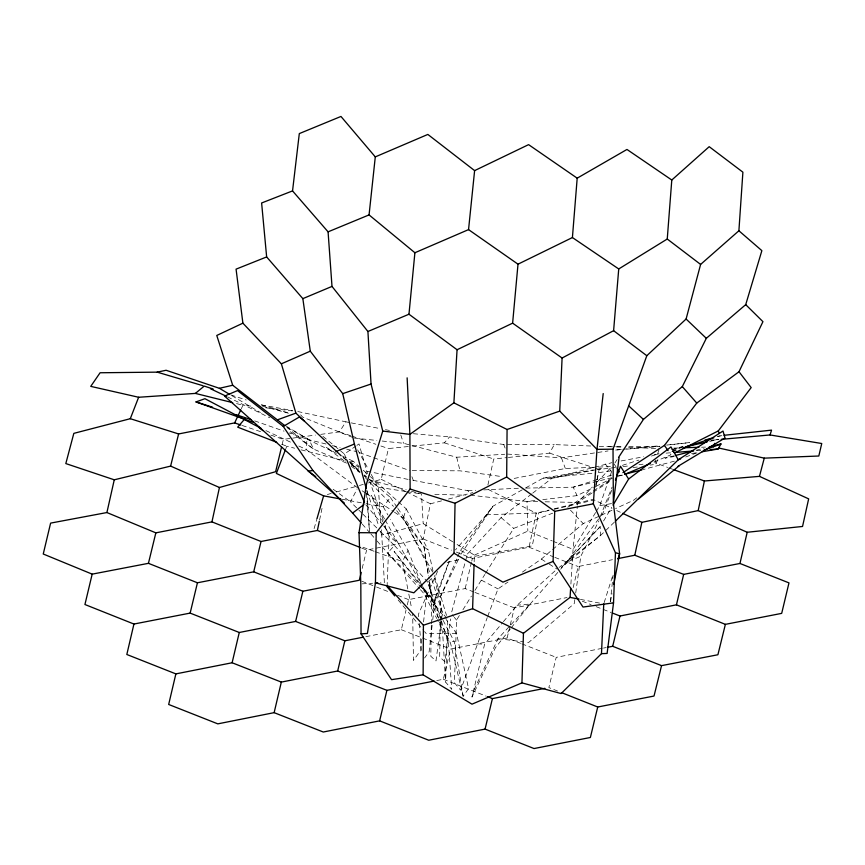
<?xml version="1.0" encoding="UTF-8"?>
<svg xmlns="http://www.w3.org/2000/svg" width="865" height="865" viewBox="0 0 865 865"><rect width="100%" height="100%" fill="white"/><g stroke="black" fill="none" stroke-linecap="round" stroke-linejoin="round"><path stroke-width="0.65" stroke-dasharray="4.33 3.24" d="M431.3 625.244L430.813 656.286L435.992 660.914L441.323 620.919M431.321 623.892L431.765 595.542L428.835 577.15M440.22 621.935L439.669 657.032L444.859 661.66L450.546 618.983M440.242 620.583L440.631 596.288L457.261 557.882M441.355 621.005L448.329 641.019L451.757 689.416L445.605 682.053L447.681 619.34M459.369 615.512L456.536 620.086L454.46 682.799L460.623 690.151L487.233 617.621M474.161 561.807L474.388 555.114L453.909 542.517M387.066 586.751L389.131 536.408L385.076 525.228M570.9 584.048L573.084 549.372L577.312 506.447M357.688 487.838L306.091 449.443L307.021 439.171L289.148 432.933M577.442 505.106L577.712 502.424L592.309 487.092M610.355 601.629L613.101 575.193M421.623 639.105L420.271 650.977L413.47 660.373L412.659 613.631M423.558 621.957L426.391 596.904L422.423 586.881M432.122 625.341L429.137 651.723L424.596 657.984M432.716 620.064L435.257 597.639L449.076 561.396M441.507 619.578L442.393 612.917L434.154 576.274M574.803 599.64L574.252 603.586L528.569 642.533L524.59 642.025M575.712 593.066L580.804 556.227L598.991 520.741M548.961 510.48L538.56 512.88L532.31 545.847L466.073 557.882M610.474 601.629L611.998 593.66M595.715 487.136L598.504 472.69L611.782 470.744M361.689 548.075L366.609 550.032L423.136 538.949L430.456 503.798L442.026 500.749M319.574 520.016L322.58 505.679M456.374 552.097L472.387 558.433L529.045 547.231L536.214 513.194L549.08 510.047M595.855 485.06L596.688 481.156M596.958 479.859L599.164 469.457L616.431 467.381M487.903 484.973L493.731 459.001L507.02 457.596M368.393 482.951L381.216 479.329L388.45 448.567L411.08 446.243M510.35 628.942L495.472 647.636L472.02 696.995L484.595 644.23L502.543 622.703M573.16 587.573L578.177 566.543L612.42 559.698M282.141 444.545L283.385 439.366L291.397 438.296M365.863 636.672L401.338 629.731L406.053 610.095M407.307 604.862L408.561 599.618L465.165 588.589L473.771 591.963M436.76 680.55L443.323 679.263L450.546 649.074L507.106 638.002L520.611 643.322M465.165 588.589L471.447 562.369M471.76 561.061L472.387 558.433M507.106 638.002L509.939 626.217M510.264 624.908L514.361 607.89L567.018 597.553M362.175 568.435L366.609 550.032M602.181 648.339L556.206 657.346L548.853 687.567L557.622 691.048M531.64 493.958L501.073 517.616L467.435 553.968L451.26 613.653L453.519 616.41M314.103 528.623L317.022 518.546M472.02 696.995L474.463 689.037L498.056 638.619L509.993 625.763M655.746 460.158L654.946 462.743L667.629 467.424M657.724 453.703L658.914 449.832M370.285 476.561L406.258 508.912L403.36 518.07L427.061 564.218L430.283 574.468M604.148 602.613L613.112 574.382M596.299 511.399L599.823 505.647L612.02 470.376M449.259 561.374L433.181 606.235L435.257 597.639L440.631 596.288L458.558 559.114M611.771 490.044L604.451 510.091L601.424 516.005M487.698 616.367L497.991 588.903L507.993 582.026M285.828 448.697L286.769 446.221L294.608 448.2M600.191 516.773L612.052 487.19M457.801 556.638L460.483 550.443L492.996 506.187L524.482 488.563M437.549 571.387L418.509 614.085L418.725 616.777M241.303 408.745L242.968 405.198L253.661 406.431M657.908 459.542L655.627 464.31L650.307 465.089M460.872 554.324L492.996 506.187L486.357 514.794L455.466 549.891M361.992 513.215L350.52 501.819L357.094 488.995M407.783 588.87L402.398 561.515L408.053 550.583L390.439 519.497M508.35 457.455L549.556 453.13L554.303 444.61L591.336 446.026M603.565 520.99L611.696 507.366M595.596 512.545L573.084 549.372L553.514 541.468M462.916 609.803L471.403 596.093M474.939 590.373L484.832 574.479M485.535 573.354L513.702 528.385L552.649 513.172M320.753 434.371L339.426 431.873L345.914 421.828L349.871 422.617M614.929 462.959L617.123 459.618M440.166 621.6L450.557 643.236L463.153 696.26L468.581 688.583L456.504 633.331L446.102 619.491M598.591 518.935L566.77 562.207L560.671 569.17M366.036 503.657L383.271 506.825L390.375 497.44L367.43 477.588M511.183 627.904L530.191 604.008L559.796 570.165M503.398 621.676L517.086 605.273L556.022 569.959M412.41 446.113L444.361 442.837L449.562 436.922L503.733 444.491L554.303 444.61M380.146 531.251L394.472 545.501L387.574 553.005L419.579 588.719M510.912 624.768L530.191 604.008L517.086 605.273M600.169 526.655L561.461 567.418L600.699 535.305L600.169 526.655L566.77 562.207L580.804 556.227M596.861 482.292L612.377 465.997M431.657 578.436L427.851 582.232L439.215 620.713M614.312 522.222L600.699 535.305L559.147 567.408M522.438 572.079L541.328 559.082L551.546 550.421M552.562 549.556L583.226 523.585L600.007 515.8M532.699 493.147L551.675 478.464L611.825 462.689M636.737 497.808L633.569 500.251L615.588 508.577M322.937 436.349L344.4 454.028L355.872 446.091M356.91 445.378L358.997 443.929L367.549 473.674M592.038 492.996L577.712 502.424L544.355 501.786M593.141 492.272L611.879 479.934M567.721 507.279L592.341 491.525M593.466 490.812L612.496 478.637M525.65 487.914L543.144 478.118L593.304 469.944M542.798 499.613L577.02 495.634L594.72 486.919M595.909 486.335L612.431 478.194M601.207 515.248L614.388 509.139M474.388 555.114L527.823 531.099L552.292 540.971M682.788 446.643L670.559 452.049L678.192 449.541M653.972 462.007L671.002 454.785L668.807 451.66M674.386 461.164L643.236 469.522M685.718 456.98L697.06 452.795M717.615 436.565L722.794 435.441M622.346 465.359L638.781 460.104M651.432 456.06L659.011 453.638M611.566 475.101L573.236 487.179L525.217 488.109M683.166 446.362L670.407 450.027L682.226 447.486M717.615 436.468L720.167 435.733M327.338 494.531L331.187 493.439M336.312 492.001L358.121 485.849M359.407 485.481L363.257 484.4M452.763 541.814L423.18 523.628L381.757 535.035L384.363 582.556L380.438 582.783M448.459 499.051L472.885 492.596M674.084 455.823L664.969 458.126L674.278 456.536M696.228 450.222L704.045 448.243M617.156 476.161L622.368 474.831M426.391 596.904L431.765 595.542L432.295 603.067L428.943 580.35M554.227 508.793L592.839 499.365L611.966 508.328M447.129 562.52L461.023 559.114M611.944 477.74L573.236 487.179L577.02 495.634M618.389 476.172L623.546 474.917M554.173 509.28L593.185 500.273M709.722 441.388L718.891 439.355L710.868 440.231M350.757 461.802L353.298 461.283L359.299 466.668M596.028 469.727L551.675 478.464L543.144 478.118L595.866 472.95M597.326 469.468L602.548 468.441L598.591 469.089M603.489 648.08L606.116 647.571M593.239 467.295L565.342 468.484L514.61 478.345L511.939 477.977M621.081 460.959L643.56 456.774M654.145 454.806L659.433 453.811M599.823 505.647L613.361 503.257M691.557 453.563L696.876 452.654M507.387 454.071L561.439 457.845L608.063 450.935M633.039 467.619L638.348 466.841M292.727 438.123L315.411 435.084M623.07 466.581L629.709 465.781M639.008 464.667L642.998 464.181M534.905 500.532L527.001 501.451L472.095 495.396L467.77 490.66L409.394 479.643M689.481 442.566L666.753 445.064L689.329 442.664M711.917 440.263L718.545 439.593M621.394 449.443L614.734 450.081L621.362 449.584M622.735 449.313L660.082 445.724M626.682 449.151L659.898 446.459M666.093 453.141L671.435 452.719M696.79 450.697L700.791 450.384M382.2 441.031L403.533 443.291L456.698 457.228L504.717 454.244M362.121 583.853L372.588 583.237M467.77 490.66L475.782 490.271M483.805 489.893L518.557 488.238M598.558 467.078L611.847 466.505M486.357 514.794L538.56 512.88M673.835 448.081L679.112 447.919M701.558 447.216L705.526 447.086M456.504 633.331L426.261 633.623L424.553 631.591M599.261 446.329L615.274 446.621M616.626 446.61L623.384 446.556M628.79 446.513L659.854 446.264M412.216 470.549L460.029 470.83L502.63 476.702M537.684 501.657L527.001 501.451L527.823 531.099M434.803 494.337L465.435 495.213M608.528 446.675L615.21 446.924M616.54 446.978L623.222 447.216M628.574 447.41L659.303 448.535M477.394 643.841L484.595 644.23M463.153 696.26L454.212 641.506L448.329 641.019L437.387 619.718M413.373 433.722L449.562 436.922M354.196 438.068L376.859 440.469M265.696 407.826L292.435 410.918M498.056 638.619L523.26 641.852M405.772 491.504L378.275 487.211L370.274 480.605M407.091 491.709L418.876 493.547M261.425 404.896L292.586 410.594M342.172 499.278L364.706 503.419M580.426 599.391L599.856 603.143M351.19 422.877L380.189 428.618M385.466 429.667L389.423 430.446M408.085 479.383L364.868 470.874L366.522 474.215M297.787 411.535L345.914 421.828M236.534 403.609L242.968 405.198M325.986 443.994L309.216 439.809L285.98 426.834M332.43 445.605L340.172 447.54M346.627 449.151L356.942 451.725M301.139 449.854L345.568 461.067M262.625 406.247L288.413 413.232M369.269 479.783L406.204 489.806M411.308 491.19L421.493 493.958L423.18 523.628M261.511 404.885L288.467 412.886M444.361 442.837L493.731 459.001M549.556 453.13L594.071 467.781M595.347 468.203L599.164 469.457M230.944 394.937L246.201 399.998M242.146 425.45L262.138 432.197M270.886 435.149L283.385 439.366M339.426 431.873L350.736 435.722M352.001 436.155L375.875 444.286M380.903 445.994L388.45 448.567M254.699 420.898L284.044 431.148M359.451 452.622L409.556 470.538M362.965 547.242L374.058 551.254M375.291 551.708L402.398 561.515M668.894 467.889L672.7 469.295M281.731 444.264L286.769 446.221M582.286 601.207L591.087 604.667M596.115 606.635L611.198 612.55M475.004 592.449L514.361 607.89M529.045 547.231L553.611 556.887M554.833 557.374L578.177 566.543M521.833 643.809L556.206 657.346M361.786 581.226L375.334 586.546M376.556 587.032L388.872 591.876M397.489 595.261L408.561 599.618M401.338 629.731L450.546 649.074M443.323 679.263L486.281 696.184M423.136 538.949L451.454 550.151M352.963 437.571L302.588 417.071L298.587 412.464M346.551 463.099L313.584 449.119L288.964 430.792M351.439 465.175L358.759 468.279M616.745 510.566L620.335 512.253M265.923 430.619L291.483 442.599M298.782 446.016L306.091 449.443M227.549 396.884L269.718 417.752M307.021 439.171L332.593 451.389M342.335 456.039L353.298 461.283M488.228 489.46L536.214 513.194M381.216 479.329L405.231 491.266M406.431 491.861L430.456 503.798M460.483 550.443L467.435 553.968M481.308 580.101L497.991 588.903M231.917 395.705L260.43 412.562M286.023 426.013L309.216 439.809L313.584 449.119L286.866 427.31M336.334 453.465L326.062 447.194L346.087 462.299M343.178 457.639L359.159 467.392M541.328 559.082L548.053 563.353M549.167 564.067L557.017 569.051M362.143 490.79L365.484 492.996M366.598 493.731L393.326 511.431M394.44 512.167L403.36 518.07L432.608 572.079M333.133 489.222L350.52 501.819M396.689 510.653L424.023 546.939L428.283 550.097L432.987 571.041M351.352 466.267L359.786 472.625M364.003 475.804L366.111 477.394M420.336 585.432L426.888 593.941L430.759 596.872L442.491 619.189M501.073 517.616L513.702 528.385M343.124 457.477L346.141 460.05M351.168 464.343L360.218 472.063M364.241 475.49L366.252 477.21M349.482 462.061L359.462 470.69M364.446 475.004L366.436 476.723M363.289 470.268L369.29 475.653M350.433 462.991L359.883 472.344M365.549 477.945L393.478 506.393M362.943 514.156L379.184 530.31M570.457 510.155L583.226 523.585M394.472 545.501L427.851 582.232L440.923 619.762M420.466 589.714L424.023 593.682L436.782 618.54M362.219 524.049L370.09 533.035M370.966 534.029L376.21 540.03M377.086 541.025L387.574 553.005L430.759 596.872L420.768 584.481M605.208 463.921L611.76 471.652M365.83 504.803L382.957 525.196M383.811 526.212L398.376 543.544L422.25 585.735M398.138 599.996L407.512 611.209M408.367 612.225L423.709 630.563M454.276 617.329L456.536 620.086M446.924 618.421L442.393 612.917L430.694 575.744M419.936 583.442L394.126 551.427L419.514 584.372M422.909 586.913L426.888 593.941L445.302 618.421M390.375 497.44L397.1 507.333M397.846 508.436L424.023 546.939L428.618 575.841M614.204 464.083L616.367 467.424M383.271 506.825L387.834 514.891M384.514 518.892L371.312 495.407L382.838 521.93M385.174 520.06L398.376 543.544L389.131 536.408L383.368 523.141M357.645 449.854L368.609 469.706M371.182 474.377L378.275 487.211L380.881 523.076M406.258 508.912L428.283 550.097M443.107 620.367L454.212 641.506M426.888 593.941L439.582 620.389M344.4 454.028L346.454 459.001M408.053 550.583L421.936 585.637M503.733 444.491L505.106 448.081M411.913 476.712L413.329 480.421M561.439 457.845L565.342 468.484M383.271 520.254L369.788 481.437M366.944 490.779L378.794 526.179M380.492 531.24L381.757 535.035L381.368 529.726M400.765 434.922L403.533 443.291M434.522 575.593L446.513 615.48M439.593 622L442.621 632.261L445.605 682.053M456.698 457.228L460.029 470.83M408.81 594.082L411.632 608.419M424.023 546.939L428.153 574.998M419.276 623.492L421.677 653.053M366.511 493.493L369.366 530.256M366.911 490.477L369.506 531.543"/><path stroke-width="1.3" d="M603.197 393.564L596.98 449.368L593.358 503.808L615.448 552.724L613.534 602.851L607.111 653.453L601.478 653.659L561.126 693.568L521.941 682.863L471.998 704.164L423.126 674.83L423.418 625.233L387.088 585.529M593.358 503.808L554.714 511.345L506.674 476.993L507.074 429.494L453.887 402.831L409.902 434.36L382.752 431.062L371.053 384.017L367.917 331.5L331.998 286.412L328.084 231.842L292.543 190.906L299.301 133.599L340.961 116.451L375.291 156.889L369.063 214.909L414.897 252.742L408.972 314.222L457.066 349.741L453.887 402.831M382.752 431.062L366.5 483.849L359.018 532.689L360.813 583.929L361.04 633.85L367.409 633.472L375.453 582.869L376.189 532.775L410.118 489.028L409.902 434.36L407.134 377.843M375.453 582.869L413.859 592.806L454.017 553.211L455.055 503.257L506.674 476.993M521.941 682.863L523.444 633.288L570.057 597.391L579.128 599.142M613.534 602.851L582.999 607.057L553.092 561.417L554.714 511.345M523.444 633.288L472.604 608.69L474.074 564.488M671.791 180.017L709.203 146.682L742.894 172.178L738.894 230.771L700.607 264.43L686.096 319.012L646.815 355.72L613.026 449.173L596.98 449.368L559.741 411.113L562.088 358.024L512.621 323.153L518.005 264.182L572.414 237.551L577.193 178.168L626.974 149.45L671.791 180.017L667.25 239.021L618.735 268.961L613.609 330.679L562.088 358.024M601.478 653.659L603.748 603.9M570.057 597.391L570.651 588.059M366.5 483.849L366.1 488.249L354.423 444.026L342.724 393.64L310.286 351.179L302.847 298.641L266.647 256.937L261.619 202.983L292.543 190.906M414.897 252.742L468.549 229.614L474.615 170.621L427.851 134.432L375.291 156.889M613.782 584.372L619.621 553.838L613.361 503.257L619.016 457.726M361.224 572.37L359.332 580.253L302.869 591.238L253.715 571.83L197.436 582.783L148.434 563.331L92.177 574.144L43.25 554.011L50.613 523.109L106.903 512.545L155.841 532.851L211.947 521.876L261.035 541.49L317.39 530.45L319.304 521.325M698.185 510.61L704.391 480.994L759.459 476.366L808.656 498.878L802.547 526.461L747.198 532.267L698.185 510.61L641.862 522.33L622.724 513.367M617.686 558.649L634.802 555.233L641.862 522.33M211.947 521.876L219.44 487.492L275.621 471.706L281.525 447.129M106.903 512.545L114.267 479.805L170.61 466.105L219.44 487.492M363.235 637.191L344.843 640.792L295.635 621.427L239.27 632.488L190.149 613.101L133.934 624.043L126.82 654.491L175.865 673.889L232.112 662.763L281.32 682.096L337.674 671.002L386.893 690.346L434.144 681.069M634.802 555.233L683.674 574.382L739.953 563.472L747.198 532.267M175.865 673.889L168.675 704.467L217.818 723.864L274.14 712.652L323.272 732.017L379.638 720.859L428.737 740.235L485.07 729.098L534.029 748.549L590.373 737.488L597.726 707.008L654.016 696.044L661.552 665.639L717.907 654.751L725.378 624.357L781.69 613.371L788.977 582.891L739.953 563.472M274.14 712.652L281.32 682.096M232.112 662.763L239.27 632.488M337.674 671.002L344.843 640.792M92.177 574.144L84.932 604.516L133.934 624.043M379.638 720.859L386.893 690.346M612.452 613.047L619.989 616.01L676.441 604.83L683.674 574.382M190.149 613.101L197.436 582.783M295.635 621.427L302.869 591.238M485.07 729.098L492.412 698.596L544.918 688.335M253.715 571.83L261.035 541.49M607.435 647.312L612.69 646.285L619.989 616.01M148.434 563.331L155.841 532.851M170.61 466.105L178.612 433.949L234.653 422.909L240.892 425.029M759.459 476.366L764.271 458.147L818.809 456.017L821.75 443.518L770.055 434.954L721.194 439.355M317.022 518.546L323.618 495.861L276.368 473.425L285.353 449.93M618.583 457.38L643.419 419.417L682.301 386.601L706.316 338.323L745.716 304.642L761.87 250.645L738.894 230.771M770.055 434.954L771.548 430.132L724.113 435.3M617.999 558.974L619.621 553.838L615.448 552.724M713.452 446.837L714.674 443.334M615.426 480.021L620.454 466.246L628.639 479.005L613.047 505.106M114.267 479.805L65.816 463.575L73.828 433.365L130.291 418.703L138.638 397.262L195.382 393.413L232.685 402.647M234.653 422.909L240.751 409.924M622.93 472.647L664.417 445.399L696.758 403.068L739.002 371.734L762.941 321.661L745.716 304.642M702.185 451.735L718.145 449L720.977 443.961L709.257 446.924M674.549 453L718.274 430.943L751.177 387.596L739.002 371.734M244.957 418.725L237.67 427.148L276.703 442.307M615.285 521.292L678.257 459.78L723.01 431.029L725.011 437.982L678.041 466.278M195.382 393.413L204.237 386.082L213.147 389.034M638.619 498.867L679.241 465.759M628.639 479.005L670.959 446.913L678.257 459.78L680.69 458.839M344.335 503.052L224.554 396.084L237.518 390.591L283.266 426.434L312.925 470.506L352.596 513.064L363.949 504.555M283.266 426.434L299.431 416.973L304.545 421.19M474.615 170.621L528.591 144.639L577.193 178.168M457.066 349.741L512.621 323.153M341.102 455.758L295.895 413.135L281.374 363.819L242.892 323.175L216.769 335.458L232.707 385.249L284.812 425.634M281.374 363.819L310.286 351.179M624.768 474.398L650.318 463.554M367.917 331.5L408.972 314.222M302.847 298.641L331.998 286.412M328.084 231.842L369.063 214.909M553.092 561.417L502.954 582.156L454.017 553.211M336.074 451.476L354.423 444.026M266.647 256.937L236.069 269.145L242.892 323.175M703.353 450.47L720.977 443.961M277.622 419.763L295.895 413.135M253.142 422.282L196.009 401.922L204.929 398.7L261.057 428.337M507.074 429.494L559.741 411.113M342.724 393.64L371.053 384.017M423.418 625.233L472.604 608.69M683.274 447.865L713.809 437.82M704.856 440.134L711.235 438.296M675.392 455.498L693.633 450.881M624.973 474.171L641.927 469.857M138.638 397.262L90.739 386.374L100.091 372.761L157.192 372.145L166.091 370.263L219.375 388.299L232.707 385.249M686.15 446.621L707.105 441.972M423.126 674.83L391.542 679.663L361.04 633.85M312.925 470.506L308.135 471.111L315.736 476.626M674.105 452.503L692.789 451.022M710.133 449.638L718.145 449M375.205 583.086L377.821 582.934M683.08 447.789L698.92 447.292M359.018 532.689L376.189 532.775M323.618 495.861L340.842 499.029M718.664 447.994L764.271 458.147M157.192 372.145L202.972 385.714M130.291 418.703L178.612 433.949M410.118 489.028L455.055 503.257M196.009 401.922L212.595 407.21M235.561 414.53L250.872 419.568M673.965 469.76L704.391 480.994M487.503 696.66L492.412 698.596M612.69 646.285L661.552 665.639M317.39 530.45L360.456 547.588M561.385 692.551L597.726 707.008M676.441 604.83L725.378 624.357M210.509 388.753L226.338 396.3M219.375 388.299L229.636 394.364M572.414 237.551L618.735 268.961M468.549 229.614L518.005 264.182M613.609 330.679L646.815 355.72M667.25 239.021L700.607 264.43M258.624 427.202L262.809 430.597M628.877 406.031L643.419 419.417M686.096 319.012L706.316 338.323M682.301 386.601L696.758 403.068M352.596 513.064L361.343 523.044M387.066 586.751L394.732 595.92M664.417 445.399L668.083 450.611M617.08 468.549L619.254 471.89M346.973 460.245L364.457 502.533M718.274 430.943L719.215 433.333M613.026 449.173L613.361 503.257"/></g></svg>
